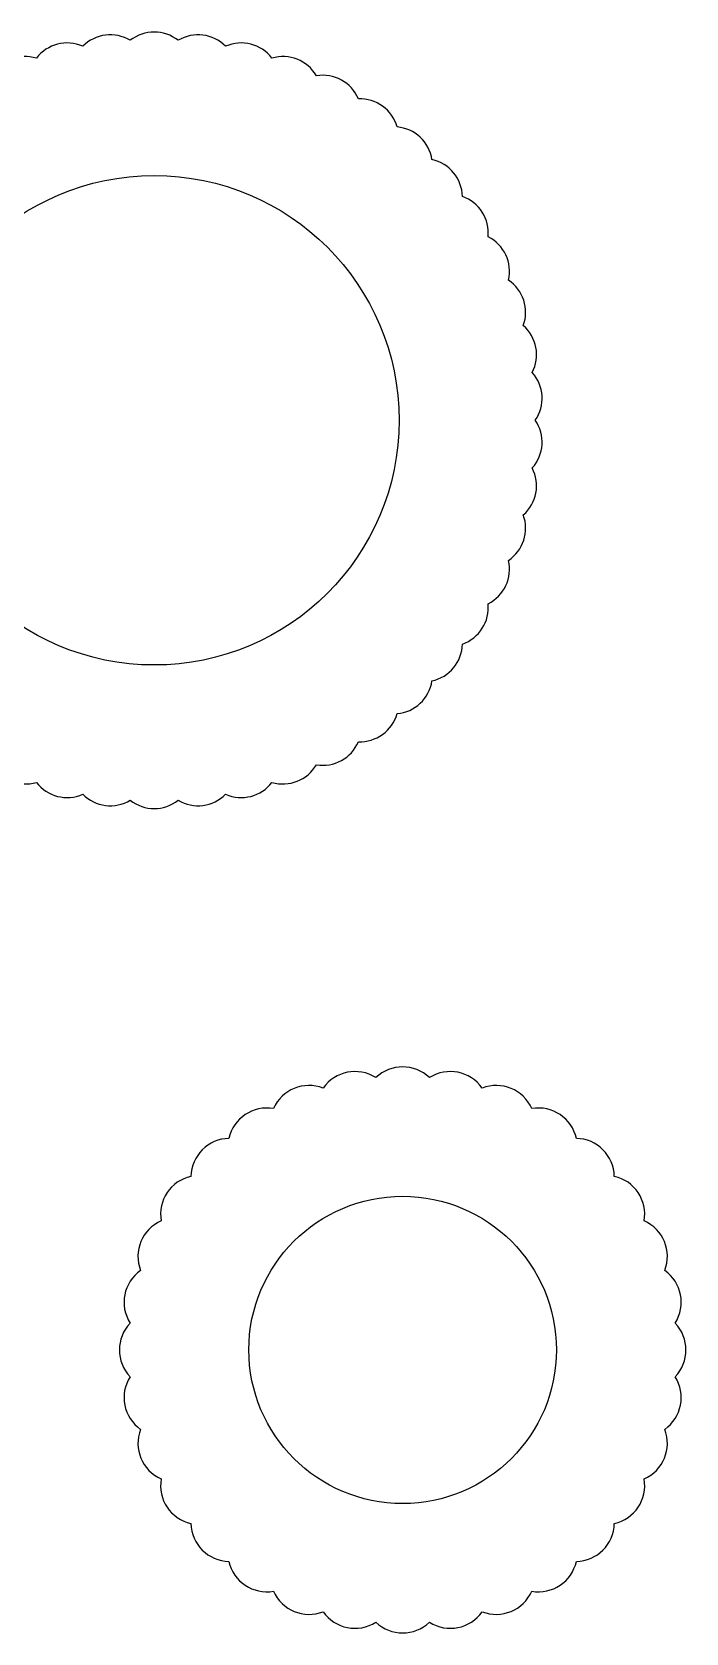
# Model space of a CAD drawing. Extents: x -1132 to -515, y -414 to -133.
# Drawn here: x -629.6 to -514.8, y -414.4 to -133.1 of the extents above; entities that cross this region are included whole.
import ezdxf

# ---------------------------------------------------------------- set-up
doc = ezdxf.new("R2010")
doc.units = 0
doc.layers.get('0').update_dxf_attribs({"linetype": 'CONTINUOUS'})

msp = doc.modelspace()

# ---------------------------------------------------------------- linework, layer by layer
for centre, radius in [((-608.191345, -201.306718), 43), ((-564.57103, -364.660521), 27)]:
    msp.add_circle(centre, radius)
for centre, start, end in [((-623.466301, -141.814691), 66.259051, 142.540949), ((-615.889525, -140.369343), 59.059051, 135.340949), ((-608.191345, -139.885015), 51.859051, 128.140949), ((-600.493164, -140.369343), 44.659051, 120.940949), ((-592.916388, -141.814691), 37.459051, 113.740949), ((-630.802181, -144.198263), 73.459051, 149.740949), ((-585.580508, -144.198263), 30.259051, 106.540949), ((-578.601213, -147.482469), 23.059051, 99.340949), ((-572.088573, -151.615516), 15.859051, 92.140949), ((-566.145295, -156.532223), 8.659051, 84.940949), ((-560.865109, -162.155051), 1.459051, 77.740949), ((-556.331285, -168.395324), 354.259051, 70.540949), ((-552.615326, -175.154629), 347.059051, 63.340949), ((-549.775834, -182.326368), 339.859051, 56.140949), ((-547.857589, -189.797438), 332.659051, 48.940949), ((-546.890843, -197.450017), 325.459051, 41.740949), ((-546.890843, -205.163418), 318.259051, 34.540949), ((-547.857589, -212.815997), 311.059051, 27.340949), ((-549.775834, -220.287068), 303.859051, 20.140949), ((-552.615326, -227.458807), 296.659051, 12.940949), ((-556.331285, -234.218112), 289.459051, 5.740949), ((-560.865109, -240.458385), 282.259051, 358.540949), ((-566.145295, -246.081212), 275.059051, 351.340949), ((-572.088573, -250.997919), 267.859051, 344.140949), ((-578.601213, -255.130966), 260.659051, 336.940949), ((-630.802181, -258.415173), 210.259051, 286.540949), ((-585.580508, -258.415173), 253.459051, 329.740949), ((-623.466301, -260.798745), 217.459051, 293.740949), ((-615.889525, -262.244092), 224.659051, 300.940949), ((-600.493164, -262.244092), 239.059051, 315.340949), ((-592.916388, -260.798745), 246.259051, 322.540949), ((-608.191345, -262.728421), 231.859051, 308.140949), ((-564.57103, -321.722897), 46.151316, 133.848684), ((-572.947745, -322.547931), 57.401316, 145.098684), ((-556.194316, -322.547931), 34.901316, 122.598684), ((-581.002548, -324.991329), 68.651316, 156.348684), ((-548.139513, -324.991329), 23.651316, 111.348684), ((-588.425896, -328.959191), 79.901316, 167.598684), ((-540.716165, -328.959191), 12.401316, 100.098684), ((-594.932515, -334.299036), 91.151316, 178.848684), ((-534.209545, -334.299036), 1.151316, 88.848684), ((-600.27236, -340.805655), 102.401316, 190.098684), ((-528.869701, -340.805655), 349.901316, 77.598684), ((-604.240222, -348.229004), 113.651316, 201.348684), ((-524.901838, -348.229004), 338.651316, 66.348684), ((-606.68362, -356.283806), 124.901316, 212.598684), ((-522.458441, -356.283806), 327.401316, 55.098684), ((-607.508654, -364.660521), 136.151316, 223.848684), ((-521.633406, -364.660521), 316.151316, 43.848684), ((-606.68362, -373.037236), 147.401316, 235.098684), ((-522.458441, -373.037236), 304.901316, 32.598684), ((-604.240222, -381.092038), 158.651316, 246.348684), ((-524.901838, -381.092038), 293.651316, 21.348684), ((-600.27236, -388.515387), 169.901316, 257.598684), ((-528.869701, -388.515387), 282.401316, 10.098684), ((-594.932515, -395.022006), 181.151316, 268.848684), ((-534.209545, -395.022006), 271.151316, 358.848684), ((-588.425896, -400.361851), 192.401316, 280.098684), ((-540.716165, -400.361851), 259.901316, 347.598684), ((-581.002548, -404.329713), 203.651316, 291.348684), ((-548.139513, -404.329713), 248.651316, 336.348684), ((-572.947745, -406.773111), 214.901316, 302.598684), ((-556.194316, -406.773111), 237.401316, 325.098684), ((-564.57103, -407.598145), 226.151316, 313.848684)]:
    msp.add_arc(centre, 6.802, start, end)

doc.saveas('drawing.dxf')
